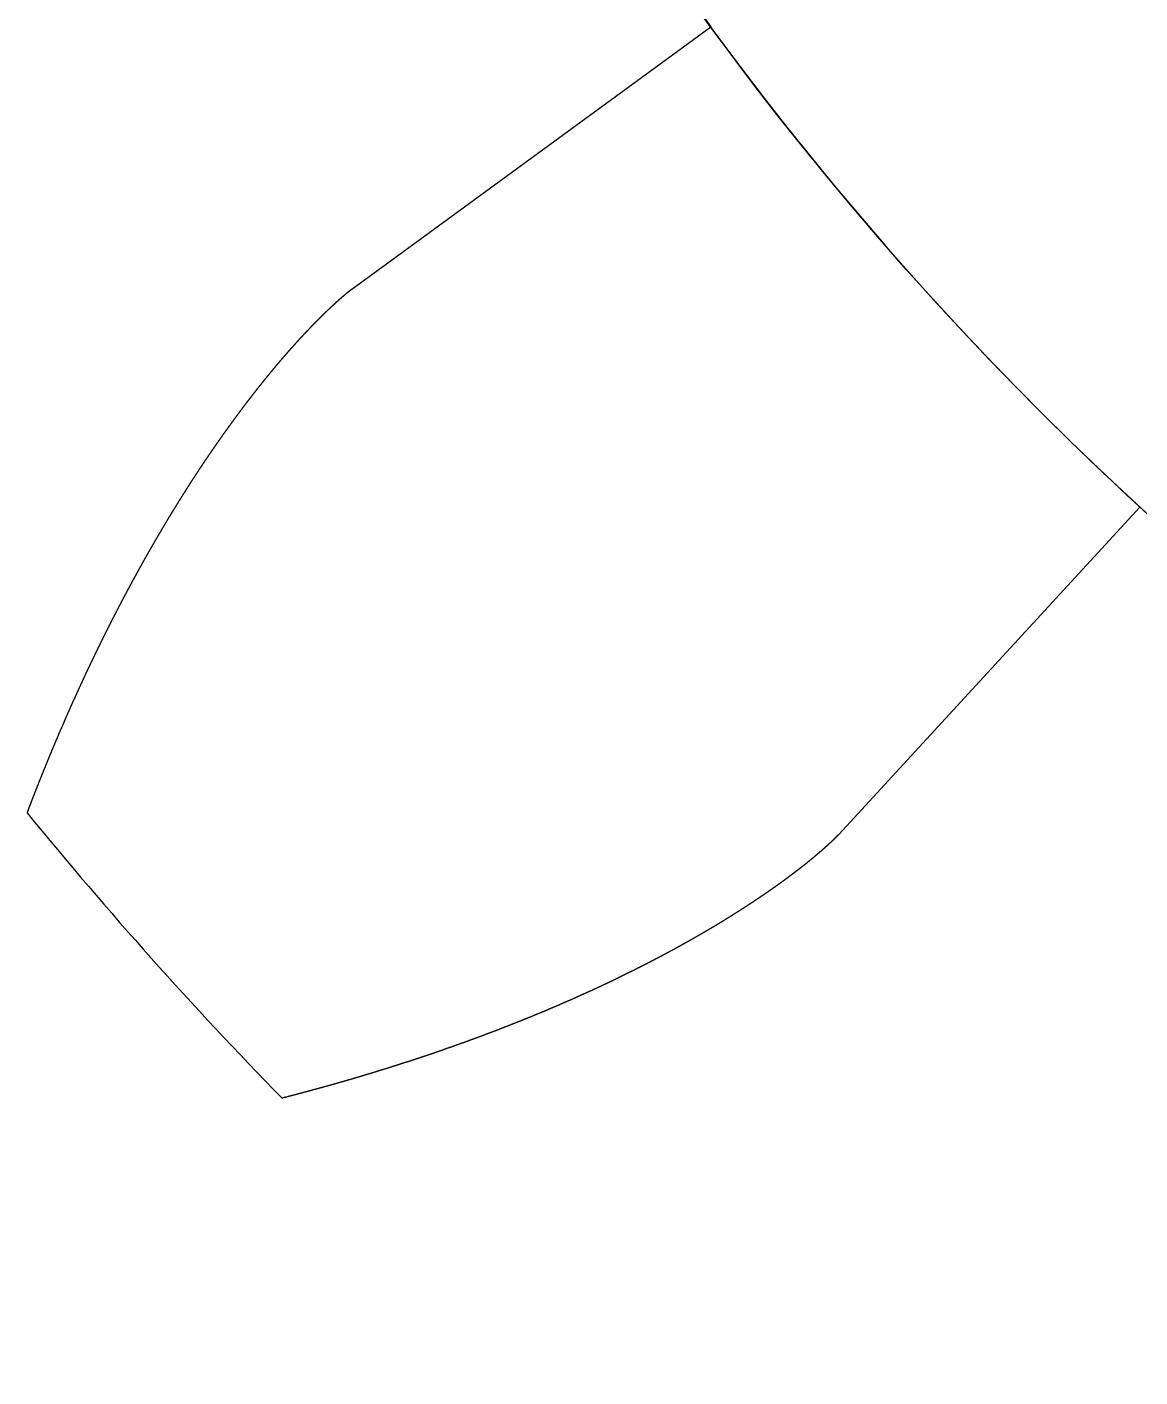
# Model space of a CAD drawing. Header units: centimetres. Extents: x -25.1 to 37.5, y -51.5 to 12.5.
# Drawn here: x 13.703 to 14.132, y -41.369 to -40.848 of the extents above; entities that cross this region are included whole.
import ezdxf

# ---------------------------------------------------------------- set-up
doc = ezdxf.new("R2010")
doc.units = ezdxf.units.CM
doc.header["$MEASUREMENT"] = 0
for name, color, linetype in [('robot assembler v21_Sketch67', 7, 'Continuous'), ('robot assembler v21_Sketch68', 7, 'Continuous'), ('robot assembler v21_Sketch69', 7, 'Continuous'), ('robot assembler v21_Sketch72', 7, 'Continuous')]:
    doc.layers.add(name, color=color, linetype=linetype)

msp = doc.modelspace()

# ---------------------------------------------------------------- linework, layer by layer
at = {"layer": 'robot assembler v21_Sketch67'}
for p, q in [((13.96655, -40.84849, 50.1), (13.82818, -40.94959, 50.1)), ((13.82818, -40.94959, 50.1), (13.8281, -40.94965, 50.1)), ((14.01578, -41.15967, 50.1), (14.13183, -41.03357, 50.1)), ((14.01571, -41.15974, 50.1), (14.01578, -41.15967, 50.1))]:
    msp.add_line(p, q, dxfattribs=at)
msp.add_circle((14.991, -40.1, 50.1), 1.26875, dxfattribs=at)
for radius, start, end in [(1.26875, 206.20005, 216.15289), (1.6625, 219.22453, 224.30488)]:
    msp.add_arc((14.991, -40.1, 50.1), radius, start, end, dxfattribs=at)
for points in [[(13.8281, -40.94965, 50.1), (13.82809, -40.94965, 50.1), (13.82807, -40.94967, 50.1), (13.82804, -40.94969, 50.1), (13.82799, -40.94973, 50.1), (13.82791, -40.94979, 50.1), (13.82783, -40.94985, 50.1), (13.82773, -40.94993, 50.1), (13.82762, -40.95001, 50.1), (13.8275, -40.9501, 50.1), (13.82738, -40.9502, 50.1), (13.82724, -40.95031, 50.1), (13.82709, -40.95043, 50.1), (13.82693, -40.95056, 50.1), (13.82676, -40.9507, 50.1), (13.82658, -40.95084, 50.1), (13.8264, -40.95099, 50.1), (13.8262, -40.95115, 50.1), (13.82599, -40.95132, 50.1), (13.82578, -40.9515, 50.1), (13.82556, -40.95169, 50.1), (13.82533, -40.95188, 50.1), (13.82509, -40.95209, 50.1), (13.82484, -40.9523, 50.1), (13.82459, -40.95252, 50.1), (13.82433, -40.95274, 50.1), (13.82406, -40.95298, 50.1), (13.82378, -40.95322, 50.1), (13.82349, -40.95347, 50.1), (13.8232, -40.95373, 50.1), (13.8229, -40.954, 50.1), (13.82259, -40.95427, 50.1), (13.82228, -40.95455, 50.1), (13.82196, -40.95484, 50.1), (13.82164, -40.95514, 50.1), (13.8213, -40.95544, 50.1), (13.82096, -40.95576, 50.1), (13.82062, -40.95608, 50.1), (13.82027, -40.9564, 50.1), (13.81991, -40.95674, 50.1), (13.81954, -40.95708, 50.1), (13.81917, -40.95743, 50.1), (13.8188, -40.95779, 50.1), (13.81842, -40.95816, 50.1), (13.81803, -40.95853, 50.1), (13.81764, -40.95891, 50.1), (13.81724, -40.95929, 50.1), (13.81684, -40.95969, 50.1), (13.81643, -40.96009, 50.1), (13.81602, -40.9605, 50.1), (13.8156, -40.96091, 50.1), (13.81518, -40.96134, 50.1), (13.81475, -40.96177, 50.1), (13.81432, -40.9622, 50.1), (13.81388, -40.96265, 50.1), (13.81344, -40.9631, 50.1), (13.81299, -40.96356, 50.1), (13.81254, -40.96402, 50.1), (13.81209, -40.9645, 50.1), (13.81163, -40.96497, 50.1), (13.81117, -40.96546, 50.1), (13.8107, -40.96595, 50.1), (13.81023, -40.96645, 50.1), (13.80975, -40.96696, 50.1), (13.80927, -40.96747, 50.1), (13.80879, -40.96799, 50.1), (13.8083, -40.96852, 50.1), (13.80781, -40.96905, 50.1), (13.80732, -40.9696, 50.1), (13.80682, -40.97014, 50.1), (13.80632, -40.9707, 50.1), (13.80582, -40.97126, 50.1), (13.80531, -40.97182, 50.1), (13.8048, -40.9724, 50.1), (13.80428, -40.97298, 50.1), (13.80376, -40.97357, 50.1), (13.80324, -40.97416, 50.1), (13.80272, -40.97476, 50.1), (13.80219, -40.97537, 50.1), (13.80166, -40.97598, 50.1), (13.80113, -40.9766, 50.1), (13.80059, -40.97723, 50.1), (13.80005, -40.97786, 50.1), (13.79951, -40.9785, 50.1), (13.79897, -40.97914, 50.1), (13.79842, -40.97979, 50.1), (13.79787, -40.98045, 50.1), (13.79732, -40.98112, 50.1), (13.79676, -40.98179, 50.1), (13.79621, -40.98247, 50.1), (13.79565, -40.98315, 50.1), (13.79508, -40.98384, 50.1), (13.79452, -40.98453, 50.1), (13.79395, -40.98524, 50.1), (13.79339, -40.98595, 50.1), (13.79281, -40.98666, 50.1), (13.79224, -40.98738, 50.1), (13.79167, -40.98811, 50.1), (13.79109, -40.98884, 50.1), (13.79051, -40.98958, 50.1), (13.78993, -40.99033, 50.1), (13.78935, -40.99108, 50.1), (13.78876, -40.99184, 50.1), (13.78817, -40.9926, 50.1), (13.78759, -40.99337, 50.1), (13.787, -40.99414, 50.1), (13.7864, -40.99493, 50.1), (13.78581, -40.99571, 50.1), (13.78522, -40.99651, 50.1), (13.78462, -40.99731, 50.1), (13.78402, -40.99811, 50.1), (13.78342, -40.99893, 50.1), (13.78282, -40.99974, 50.1), (13.78222, -41.00057, 50.1), (13.78161, -41.0014, 50.1), (13.78101, -41.00223, 50.1), (13.7804, -41.00307, 50.1), (13.77979, -41.00392, 50.1), (13.77918, -41.00477, 50.1), (13.77857, -41.00563, 50.1), (13.77796, -41.00649, 50.1), (13.77735, -41.00736, 50.1), (13.77673, -41.00824, 50.1), (13.77612, -41.00912, 50.1), (13.7755, -41.01001, 50.1), (13.77489, -41.0109, 50.1), (13.77427, -41.0118, 50.1), (13.77365, -41.01271, 50.1), (13.77303, -41.01362, 50.1), (13.77241, -41.01453, 50.1), (13.77179, -41.01545, 50.1), (13.77116, -41.01638, 50.1), (13.77054, -41.01731, 50.1), (13.76992, -41.01825, 50.1), (13.76929, -41.0192, 50.1), (13.76867, -41.02015, 50.1), (13.76804, -41.0211, 50.1), (13.76742, -41.02206, 50.1), (13.76679, -41.02303, 50.1), (13.76616, -41.024, 50.1), (13.76553, -41.02498, 50.1), (13.7649, -41.02596, 50.1), (13.76427, -41.02695, 50.1), (13.76365, -41.02794, 50.1), (13.76302, -41.02894, 50.1), (13.76239, -41.02995, 50.1), (13.76175, -41.03096, 50.1), (13.76112, -41.03197, 50.1), (13.76049, -41.03299, 50.1), (13.75986, -41.03402, 50.1), (13.75923, -41.03505, 50.1), (13.7586, -41.03609, 50.1), (13.75796, -41.03713, 50.1), (13.75733, -41.03818, 50.1), (13.7567, -41.03923, 50.1), (13.75607, -41.04029, 50.1), (13.75543, -41.04135, 50.1), (13.7548, -41.04242, 50.1), (13.75417, -41.0435, 50.1), (13.75353, -41.04458, 50.1), (13.7529, -41.04566, 50.1), (13.75227, -41.04675, 50.1), (13.75164, -41.04785, 50.1), (13.751, -41.04895, 50.1), (13.75037, -41.05005, 50.1), (13.74974, -41.05116, 50.1), (13.74911, -41.05228, 50.1), (13.74847, -41.0534, 50.1), (13.74784, -41.05453, 50.1), (13.74721, -41.05566, 50.1), (13.74658, -41.0568, 50.1), (13.74595, -41.05794, 50.1), (13.74532, -41.05908, 50.1), (13.74469, -41.06024, 50.1), (13.74406, -41.06139, 50.1), (13.74343, -41.06255, 50.1), (13.7428, -41.06372, 50.1), (13.74217, -41.06489, 50.1), (13.74154, -41.06607, 50.1), (13.74091, -41.06725, 50.1), (13.74028, -41.06844, 50.1), (13.73965, -41.06963, 50.1), (13.73903, -41.07083, 50.1), (13.7384, -41.07203, 50.1), (13.73778, -41.07324, 50.1), (13.73715, -41.07445, 50.1), (13.73653, -41.07567, 50.1), (13.7359, -41.07689, 50.1), (13.73528, -41.07811, 50.1), (13.73466, -41.07935, 50.1), (13.73404, -41.08058, 50.1), (13.73341, -41.08182, 50.1), (13.73279, -41.08307, 50.1), (13.73217, -41.08432, 50.1), (13.73156, -41.08558, 50.1), (13.73094, -41.08684, 50.1), (13.73032, -41.0881, 50.1), (13.7297, -41.08937, 50.1), (13.72909, -41.09065, 50.1), (13.72847, -41.09193, 50.1), (13.72786, -41.09321, 50.1), (13.72725, -41.0945, 50.1), (13.72663, -41.09579, 50.1), (13.72602, -41.09709, 50.1), (13.72541, -41.09839, 50.1), (13.7248, -41.0997, 50.1), (13.72419, -41.10102, 50.1), (13.72359, -41.10233, 50.1), (13.72298, -41.10366, 50.1), (13.72238, -41.10498, 50.1), (13.72177, -41.10631, 50.1), (13.72117, -41.10765, 50.1), (13.72057, -41.10899, 50.1), (13.71997, -41.11033, 50.1), (13.71937, -41.11168, 50.1), (13.71877, -41.11304, 50.1), (13.71817, -41.1144, 50.1), (13.71757, -41.11576, 50.1), (13.71698, -41.11713, 50.1), (13.71639, -41.1185, 50.1), (13.71579, -41.11988, 50.1), (13.7152, -41.12126, 50.1), (13.71461, -41.12265, 50.1), (13.71402, -41.12404, 50.1), (13.71344, -41.12543, 50.1), (13.71285, -41.12683, 50.1), (13.71226, -41.12824, 50.1), (13.71168, -41.12964, 50.1), (13.7111, -41.13106, 50.1), (13.71052, -41.13248, 50.1), (13.70994, -41.1339, 50.1), (13.70936, -41.13532, 50.1), (13.70878, -41.13675, 50.1), (13.70821, -41.13819, 50.1), (13.70764, -41.13963, 50.1), (13.70706, -41.14107, 50.1), (13.70649, -41.14252, 50.1), (13.70592, -41.14397, 50.1), (13.70536, -41.14543, 50.1), (13.70479, -41.14689, 50.1), (13.70422, -41.14836, 50.1), (13.70377, -41.14953, 50.1), (13.70344, -41.15042, 50.1), (13.70321, -41.15101, 50.1), (13.7031, -41.1513, 50.1)], [(13.80126, -41.26122, 50.1), (13.80156, -41.26114, 50.1), (13.80217, -41.26098, 50.1), (13.80309, -41.26075, 50.1), (13.80431, -41.26043, 50.1), (13.80583, -41.26004, 50.1), (13.80734, -41.25964, 50.1), (13.80885, -41.25924, 50.1), (13.81036, -41.25884, 50.1), (13.81186, -41.25843, 50.1), (13.81336, -41.25803, 50.1), (13.81486, -41.25762, 50.1), (13.81635, -41.25721, 50.1), (13.81784, -41.2568, 50.1), (13.81932, -41.25638, 50.1), (13.8208, -41.25597, 50.1), (13.82227, -41.25555, 50.1), (13.82374, -41.25513, 50.1), (13.8252, -41.25471, 50.1), (13.82667, -41.25429, 50.1), (13.82812, -41.25386, 50.1), (13.82957, -41.25344, 50.1), (13.83102, -41.25301, 50.1), (13.83247, -41.25258, 50.1), (13.83391, -41.25215, 50.1), (13.83534, -41.25171, 50.1), (13.83677, -41.25128, 50.1), (13.8382, -41.25084, 50.1), (13.83962, -41.2504, 50.1), (13.84104, -41.24996, 50.1), (13.84245, -41.24952, 50.1), (13.84386, -41.24907, 50.1), (13.84526, -41.24863, 50.1), (13.84666, -41.24818, 50.1), (13.84806, -41.24773, 50.1), (13.84945, -41.24728, 50.1), (13.85084, -41.24683, 50.1), (13.85222, -41.24638, 50.1), (13.8536, -41.24592, 50.1), (13.85497, -41.24547, 50.1), (13.85634, -41.24501, 50.1), (13.8577, -41.24455, 50.1), (13.85906, -41.24409, 50.1), (13.86042, -41.24363, 50.1), (13.86177, -41.24316, 50.1), (13.86311, -41.2427, 50.1), (13.86445, -41.24223, 50.1), (13.86579, -41.24176, 50.1), (13.86712, -41.24129, 50.1), (13.86845, -41.24082, 50.1), (13.86977, -41.24035, 50.1), (13.87109, -41.23988, 50.1), (13.8724, -41.2394, 50.1), (13.87371, -41.23893, 50.1), (13.87501, -41.23845, 50.1), (13.87631, -41.23797, 50.1), (13.8776, -41.23749, 50.1), (13.87889, -41.23701, 50.1), (13.88018, -41.23653, 50.1), (13.88145, -41.23604, 50.1), (13.88273, -41.23556, 50.1), (13.884, -41.23507, 50.1), (13.88526, -41.23459, 50.1), (13.88652, -41.2341, 50.1), (13.88778, -41.23361, 50.1), (13.88903, -41.23312, 50.1), (13.89027, -41.23263, 50.1), (13.89151, -41.23214, 50.1), (13.89275, -41.23164, 50.1), (13.89398, -41.23115, 50.1), (13.89521, -41.23065, 50.1), (13.89643, -41.23016, 50.1), (13.89764, -41.22966, 50.1), (13.89885, -41.22916, 50.1), (13.90006, -41.22867, 50.1), (13.90126, -41.22817, 50.1), (13.90245, -41.22767, 50.1), (13.90364, -41.22717, 50.1), (13.90483, -41.22666, 50.1), (13.90601, -41.22616, 50.1), (13.90718, -41.22566, 50.1), (13.90835, -41.22515, 50.1), (13.90952, -41.22465, 50.1), (13.91068, -41.22414, 50.1), (13.91183, -41.22364, 50.1), (13.91298, -41.22313, 50.1), (13.91413, -41.22262, 50.1), (13.91526, -41.22212, 50.1), (13.9164, -41.22161, 50.1), (13.91753, -41.2211, 50.1), (13.91865, -41.22059, 50.1), (13.91977, -41.22008, 50.1), (13.92088, -41.21957, 50.1), (13.92199, -41.21906, 50.1), (13.92309, -41.21855, 50.1), (13.92418, -41.21804, 50.1), (13.92528, -41.21752, 50.1), (13.92636, -41.21701, 50.1), (13.92744, -41.2165, 50.1), (13.92852, -41.21599, 50.1), (13.92959, -41.21547, 50.1), (13.93065, -41.21496, 50.1), (13.93171, -41.21445, 50.1), (13.93276, -41.21393, 50.1), (13.93381, -41.21342, 50.1), (13.93485, -41.2129, 50.1), (13.93589, -41.21239, 50.1), (13.93692, -41.21188, 50.1), (13.93794, -41.21136, 50.1), (13.93896, -41.21085, 50.1), (13.93998, -41.21033, 50.1), (13.94098, -41.20982, 50.1), (13.94199, -41.2093, 50.1), (13.94298, -41.20879, 50.1), (13.94398, -41.20828, 50.1), (13.94496, -41.20776, 50.1), (13.94594, -41.20725, 50.1), (13.94692, -41.20674, 50.1), (13.94788, -41.20622, 50.1), (13.94885, -41.20571, 50.1), (13.9498, -41.2052, 50.1), (13.95076, -41.20469, 50.1), (13.9517, -41.20417, 50.1), (13.95264, -41.20366, 50.1), (13.95357, -41.20315, 50.1), (13.9545, -41.20264, 50.1), (13.95542, -41.20213, 50.1), (13.95634, -41.20162, 50.1), (13.95725, -41.20111, 50.1), (13.95815, -41.20061, 50.1), (13.95905, -41.2001, 50.1), (13.95994, -41.19959, 50.1), (13.96083, -41.19909, 50.1), (13.96171, -41.19858, 50.1), (13.96259, -41.19808, 50.1), (13.96345, -41.19757, 50.1), (13.96432, -41.19707, 50.1), (13.96517, -41.19657, 50.1), (13.96602, -41.19607, 50.1), (13.96686, -41.19557, 50.1), (13.9677, -41.19507, 50.1), (13.96853, -41.19457, 50.1), (13.96936, -41.19407, 50.1), (13.97018, -41.19358, 50.1), (13.97099, -41.19308, 50.1), (13.9718, -41.19259, 50.1), (13.97259, -41.1921, 50.1), (13.97339, -41.19161, 50.1), (13.97418, -41.19112, 50.1), (13.97496, -41.19063, 50.1), (13.97573, -41.19014, 50.1), (13.9765, -41.18966, 50.1), (13.97726, -41.18917, 50.1), (13.97802, -41.18869, 50.1), (13.97876, -41.18821, 50.1), (13.97951, -41.18773, 50.1), (13.98024, -41.18725, 50.1), (13.98097, -41.18678, 50.1), (13.98169, -41.1863, 50.1), (13.98241, -41.18583, 50.1), (13.98312, -41.18536, 50.1), (13.98382, -41.18489, 50.1), (13.98452, -41.18443, 50.1), (13.98521, -41.18396, 50.1), (13.98589, -41.1835, 50.1), (13.98657, -41.18304, 50.1), (13.98723, -41.18258, 50.1), (13.9879, -41.18213, 50.1), (13.98855, -41.18168, 50.1), (13.9892, -41.18122, 50.1), (13.98984, -41.18078, 50.1), (13.99048, -41.18033, 50.1), (13.99111, -41.17989, 50.1), (13.99173, -41.17945, 50.1), (13.99234, -41.17901, 50.1), (13.99295, -41.17857, 50.1), (13.99355, -41.17814, 50.1), (13.99414, -41.17771, 50.1), (13.99473, -41.17728, 50.1), (13.9953, -41.17686, 50.1), (13.99588, -41.17644, 50.1), (13.99644, -41.17602, 50.1), (13.997, -41.1756, 50.1), (13.99755, -41.17519, 50.1), (13.99809, -41.17478, 50.1), (13.99862, -41.17438, 50.1), (13.99915, -41.17397, 50.1), (13.99967, -41.17357, 50.1), (14.00019, -41.17318, 50.1), (14.00069, -41.17279, 50.1), (14.00119, -41.1724, 50.1), (14.00168, -41.17202, 50.1), (14.00216, -41.17164, 50.1), (14.00264, -41.17126, 50.1), (14.00311, -41.17089, 50.1), (14.00357, -41.17052, 50.1), (14.00402, -41.17015, 50.1), (14.00446, -41.1698, 50.1), (14.0049, -41.16944, 50.1), (14.00533, -41.16909, 50.1), (14.00575, -41.16874, 50.1), (14.00617, -41.1684, 50.1), (14.00657, -41.16806, 50.1), (14.00697, -41.16773, 50.1), (14.00736, -41.1674, 50.1), (14.00774, -41.16708, 50.1), (14.00811, -41.16676, 50.1), (14.00848, -41.16645, 50.1), (14.00884, -41.16614, 50.1), (14.00918, -41.16584, 50.1), (14.00952, -41.16554, 50.1), (14.00986, -41.16525, 50.1), (14.01018, -41.16497, 50.1), (14.0105, -41.16469, 50.1), (14.0108, -41.16441, 50.1), (14.0111, -41.16415, 50.1), (14.01139, -41.16389, 50.1), (14.01167, -41.16363, 50.1), (14.01195, -41.16338, 50.1), (14.01221, -41.16314, 50.1), (14.01246, -41.1629, 50.1), (14.01271, -41.16268, 50.1), (14.01295, -41.16245, 50.1), (14.01318, -41.16224, 50.1), (14.0134, -41.16203, 50.1), (14.01361, -41.16183, 50.1), (14.01381, -41.16164, 50.1), (14.014, -41.16146, 50.1), (14.01418, -41.16128, 50.1), (14.01435, -41.16111, 50.1), (14.01452, -41.16095, 50.1), (14.01467, -41.1608, 50.1), (14.01482, -41.16066, 50.1), (14.01495, -41.16052, 50.1), (14.01508, -41.1604, 50.1), (14.01519, -41.16028, 50.1), (14.0153, -41.16017, 50.1), (14.01539, -41.16007, 50.1), (14.01548, -41.15999, 50.1), (14.01555, -41.15991, 50.1), (14.01562, -41.15984, 50.1), (14.01566, -41.1598, 50.1), (14.01569, -41.15977, 50.1), (14.0157, -41.15975, 50.1), (14.01571, -41.15974, 50.1)]]:
    msp.add_open_spline(points, degree=5, dxfattribs=at)
at = {"layer": 'robot assembler v21_Sketch68'}
for p, q in [((13.96655, -40.84849, 50.1), (13.82818, -40.94959, 50.1)), ((13.82818, -40.94959, 50.1), (13.8281, -40.94965, 50.1)), ((14.01578, -41.15967, 50.1), (14.13183, -41.03357, 50.1)), ((14.01571, -41.15974, 50.1), (14.01578, -41.15967, 50.1))]:
    msp.add_line(p, q, dxfattribs=at)
msp.add_circle((14.991, -40.1, 50.1), 1.26875, dxfattribs=at)
for radius, start, end in [(1.26875, 206.20005, 216.15289), (1.6625, 219.22453, 224.30488)]:
    msp.add_arc((14.991, -40.1, 50.1), radius, start, end, dxfattribs=at)
for points in [[(13.8281, -40.94965, 50.1), (13.82809, -40.94965, 50.1), (13.82807, -40.94967, 50.1), (13.82804, -40.94969, 50.1), (13.82799, -40.94973, 50.1), (13.82791, -40.94979, 50.1), (13.82783, -40.94985, 50.1), (13.82773, -40.94993, 50.1), (13.82762, -40.95001, 50.1), (13.8275, -40.9501, 50.1), (13.82738, -40.9502, 50.1), (13.82724, -40.95031, 50.1), (13.82709, -40.95043, 50.1), (13.82693, -40.95056, 50.1), (13.82676, -40.9507, 50.1), (13.82658, -40.95084, 50.1), (13.8264, -40.95099, 50.1), (13.8262, -40.95115, 50.1), (13.82599, -40.95132, 50.1), (13.82578, -40.9515, 50.1), (13.82556, -40.95169, 50.1), (13.82533, -40.95188, 50.1), (13.82509, -40.95209, 50.1), (13.82484, -40.9523, 50.1), (13.82459, -40.95252, 50.1), (13.82433, -40.95274, 50.1), (13.82406, -40.95298, 50.1), (13.82378, -40.95322, 50.1), (13.82349, -40.95347, 50.1), (13.8232, -40.95373, 50.1), (13.8229, -40.954, 50.1), (13.82259, -40.95427, 50.1), (13.82228, -40.95455, 50.1), (13.82196, -40.95484, 50.1), (13.82164, -40.95514, 50.1), (13.8213, -40.95544, 50.1), (13.82096, -40.95576, 50.1), (13.82062, -40.95608, 50.1), (13.82027, -40.9564, 50.1), (13.81991, -40.95674, 50.1), (13.81954, -40.95708, 50.1), (13.81917, -40.95743, 50.1), (13.8188, -40.95779, 50.1), (13.81842, -40.95816, 50.1), (13.81803, -40.95853, 50.1), (13.81764, -40.95891, 50.1), (13.81724, -40.95929, 50.1), (13.81684, -40.95969, 50.1), (13.81643, -40.96009, 50.1), (13.81602, -40.9605, 50.1), (13.8156, -40.96091, 50.1), (13.81518, -40.96134, 50.1), (13.81475, -40.96177, 50.1), (13.81432, -40.9622, 50.1), (13.81388, -40.96265, 50.1), (13.81344, -40.9631, 50.1), (13.81299, -40.96356, 50.1), (13.81254, -40.96402, 50.1), (13.81209, -40.9645, 50.1), (13.81163, -40.96497, 50.1), (13.81117, -40.96546, 50.1), (13.8107, -40.96595, 50.1), (13.81023, -40.96645, 50.1), (13.80975, -40.96696, 50.1), (13.80927, -40.96747, 50.1), (13.80879, -40.96799, 50.1), (13.8083, -40.96852, 50.1), (13.80781, -40.96905, 50.1), (13.80732, -40.9696, 50.1), (13.80682, -40.97014, 50.1), (13.80632, -40.9707, 50.1), (13.80582, -40.97126, 50.1), (13.80531, -40.97182, 50.1), (13.8048, -40.9724, 50.1), (13.80428, -40.97298, 50.1), (13.80376, -40.97357, 50.1), (13.80324, -40.97416, 50.1), (13.80272, -40.97476, 50.1), (13.80219, -40.97537, 50.1), (13.80166, -40.97598, 50.1), (13.80113, -40.9766, 50.1), (13.80059, -40.97723, 50.1), (13.80005, -40.97786, 50.1), (13.79951, -40.9785, 50.1), (13.79897, -40.97914, 50.1), (13.79842, -40.97979, 50.1), (13.79787, -40.98045, 50.1), (13.79732, -40.98112, 50.1), (13.79676, -40.98179, 50.1), (13.79621, -40.98247, 50.1), (13.79565, -40.98315, 50.1), (13.79508, -40.98384, 50.1), (13.79452, -40.98453, 50.1), (13.79395, -40.98524, 50.1), (13.79339, -40.98595, 50.1), (13.79281, -40.98666, 50.1), (13.79224, -40.98738, 50.1), (13.79167, -40.98811, 50.1), (13.79109, -40.98884, 50.1), (13.79051, -40.98958, 50.1), (13.78993, -40.99033, 50.1), (13.78935, -40.99108, 50.1), (13.78876, -40.99184, 50.1), (13.78817, -40.9926, 50.1), (13.78759, -40.99337, 50.1), (13.787, -40.99414, 50.1), (13.7864, -40.99493, 50.1), (13.78581, -40.99571, 50.1), (13.78522, -40.99651, 50.1), (13.78462, -40.99731, 50.1), (13.78402, -40.99811, 50.1), (13.78342, -40.99893, 50.1), (13.78282, -40.99974, 50.1), (13.78222, -41.00057, 50.1), (13.78161, -41.0014, 50.1), (13.78101, -41.00223, 50.1), (13.7804, -41.00307, 50.1), (13.77979, -41.00392, 50.1), (13.77918, -41.00477, 50.1), (13.77857, -41.00563, 50.1), (13.77796, -41.00649, 50.1), (13.77735, -41.00736, 50.1), (13.77673, -41.00824, 50.1), (13.77612, -41.00912, 50.1), (13.7755, -41.01001, 50.1), (13.77489, -41.0109, 50.1), (13.77427, -41.0118, 50.1), (13.77365, -41.01271, 50.1), (13.77303, -41.01362, 50.1), (13.77241, -41.01453, 50.1), (13.77179, -41.01545, 50.1), (13.77116, -41.01638, 50.1), (13.77054, -41.01731, 50.1), (13.76992, -41.01825, 50.1), (13.76929, -41.0192, 50.1), (13.76867, -41.02015, 50.1), (13.76804, -41.0211, 50.1), (13.76742, -41.02206, 50.1), (13.76679, -41.02303, 50.1), (13.76616, -41.024, 50.1), (13.76553, -41.02498, 50.1), (13.7649, -41.02596, 50.1), (13.76427, -41.02695, 50.1), (13.76365, -41.02794, 50.1), (13.76302, -41.02894, 50.1), (13.76239, -41.02995, 50.1), (13.76175, -41.03096, 50.1), (13.76112, -41.03197, 50.1), (13.76049, -41.03299, 50.1), (13.75986, -41.03402, 50.1), (13.75923, -41.03505, 50.1), (13.7586, -41.03609, 50.1), (13.75796, -41.03713, 50.1), (13.75733, -41.03818, 50.1), (13.7567, -41.03923, 50.1), (13.75607, -41.04029, 50.1), (13.75543, -41.04135, 50.1), (13.7548, -41.04242, 50.1), (13.75417, -41.0435, 50.1), (13.75353, -41.04458, 50.1), (13.7529, -41.04566, 50.1), (13.75227, -41.04675, 50.1), (13.75164, -41.04785, 50.1), (13.751, -41.04895, 50.1), (13.75037, -41.05005, 50.1), (13.74974, -41.05116, 50.1), (13.74911, -41.05228, 50.1), (13.74847, -41.0534, 50.1), (13.74784, -41.05453, 50.1), (13.74721, -41.05566, 50.1), (13.74658, -41.0568, 50.1), (13.74595, -41.05794, 50.1), (13.74532, -41.05908, 50.1), (13.74469, -41.06024, 50.1), (13.74406, -41.06139, 50.1), (13.74343, -41.06255, 50.1), (13.7428, -41.06372, 50.1), (13.74217, -41.06489, 50.1), (13.74154, -41.06607, 50.1), (13.74091, -41.06725, 50.1), (13.74028, -41.06844, 50.1), (13.73965, -41.06963, 50.1), (13.73903, -41.07083, 50.1), (13.7384, -41.07203, 50.1), (13.73778, -41.07324, 50.1), (13.73715, -41.07445, 50.1), (13.73653, -41.07567, 50.1), (13.7359, -41.07689, 50.1), (13.73528, -41.07811, 50.1), (13.73466, -41.07935, 50.1), (13.73404, -41.08058, 50.1), (13.73341, -41.08182, 50.1), (13.73279, -41.08307, 50.1), (13.73217, -41.08432, 50.1), (13.73156, -41.08558, 50.1), (13.73094, -41.08684, 50.1), (13.73032, -41.0881, 50.1), (13.7297, -41.08937, 50.1), (13.72909, -41.09065, 50.1), (13.72847, -41.09193, 50.1), (13.72786, -41.09321, 50.1), (13.72725, -41.0945, 50.1), (13.72663, -41.09579, 50.1), (13.72602, -41.09709, 50.1), (13.72541, -41.09839, 50.1), (13.7248, -41.0997, 50.1), (13.72419, -41.10102, 50.1), (13.72359, -41.10233, 50.1), (13.72298, -41.10366, 50.1), (13.72238, -41.10498, 50.1), (13.72177, -41.10631, 50.1), (13.72117, -41.10765, 50.1), (13.72057, -41.10899, 50.1), (13.71997, -41.11033, 50.1), (13.71937, -41.11168, 50.1), (13.71877, -41.11304, 50.1), (13.71817, -41.1144, 50.1), (13.71757, -41.11576, 50.1), (13.71698, -41.11713, 50.1), (13.71639, -41.1185, 50.1), (13.71579, -41.11988, 50.1), (13.7152, -41.12126, 50.1), (13.71461, -41.12265, 50.1), (13.71402, -41.12404, 50.1), (13.71344, -41.12543, 50.1), (13.71285, -41.12683, 50.1), (13.71226, -41.12824, 50.1), (13.71168, -41.12964, 50.1), (13.7111, -41.13106, 50.1), (13.71052, -41.13248, 50.1), (13.70994, -41.1339, 50.1), (13.70936, -41.13532, 50.1), (13.70878, -41.13675, 50.1), (13.70821, -41.13819, 50.1), (13.70764, -41.13963, 50.1), (13.70706, -41.14107, 50.1), (13.70649, -41.14252, 50.1), (13.70592, -41.14397, 50.1), (13.70536, -41.14543, 50.1), (13.70479, -41.14689, 50.1), (13.70422, -41.14836, 50.1), (13.70377, -41.14953, 50.1), (13.70344, -41.15042, 50.1), (13.70321, -41.15101, 50.1), (13.7031, -41.1513, 50.1)], [(13.80126, -41.26122, 50.1), (13.80156, -41.26114, 50.1), (13.80217, -41.26098, 50.1), (13.80309, -41.26075, 50.1), (13.80431, -41.26043, 50.1), (13.80583, -41.26004, 50.1), (13.80734, -41.25964, 50.1), (13.80885, -41.25924, 50.1), (13.81036, -41.25884, 50.1), (13.81186, -41.25843, 50.1), (13.81336, -41.25803, 50.1), (13.81486, -41.25762, 50.1), (13.81635, -41.25721, 50.1), (13.81784, -41.2568, 50.1), (13.81932, -41.25638, 50.1), (13.8208, -41.25597, 50.1), (13.82227, -41.25555, 50.1), (13.82374, -41.25513, 50.1), (13.8252, -41.25471, 50.1), (13.82667, -41.25429, 50.1), (13.82812, -41.25386, 50.1), (13.82957, -41.25344, 50.1), (13.83102, -41.25301, 50.1), (13.83247, -41.25258, 50.1), (13.83391, -41.25215, 50.1), (13.83534, -41.25171, 50.1), (13.83677, -41.25128, 50.1), (13.8382, -41.25084, 50.1), (13.83962, -41.2504, 50.1), (13.84104, -41.24996, 50.1), (13.84245, -41.24952, 50.1), (13.84386, -41.24907, 50.1), (13.84526, -41.24863, 50.1), (13.84666, -41.24818, 50.1), (13.84806, -41.24773, 50.1), (13.84945, -41.24728, 50.1), (13.85084, -41.24683, 50.1), (13.85222, -41.24638, 50.1), (13.8536, -41.24592, 50.1), (13.85497, -41.24547, 50.1), (13.85634, -41.24501, 50.1), (13.8577, -41.24455, 50.1), (13.85906, -41.24409, 50.1), (13.86042, -41.24363, 50.1), (13.86177, -41.24316, 50.1), (13.86311, -41.2427, 50.1), (13.86445, -41.24223, 50.1), (13.86579, -41.24176, 50.1), (13.86712, -41.24129, 50.1), (13.86845, -41.24082, 50.1), (13.86977, -41.24035, 50.1), (13.87109, -41.23988, 50.1), (13.8724, -41.2394, 50.1), (13.87371, -41.23893, 50.1), (13.87501, -41.23845, 50.1), (13.87631, -41.23797, 50.1), (13.8776, -41.23749, 50.1), (13.87889, -41.23701, 50.1), (13.88018, -41.23653, 50.1), (13.88145, -41.23604, 50.1), (13.88273, -41.23556, 50.1), (13.884, -41.23507, 50.1), (13.88526, -41.23459, 50.1), (13.88652, -41.2341, 50.1), (13.88778, -41.23361, 50.1), (13.88903, -41.23312, 50.1), (13.89027, -41.23263, 50.1), (13.89151, -41.23214, 50.1), (13.89275, -41.23164, 50.1), (13.89398, -41.23115, 50.1), (13.89521, -41.23065, 50.1), (13.89643, -41.23016, 50.1), (13.89764, -41.22966, 50.1), (13.89885, -41.22916, 50.1), (13.90006, -41.22867, 50.1), (13.90126, -41.22817, 50.1), (13.90245, -41.22767, 50.1), (13.90364, -41.22717, 50.1), (13.90483, -41.22666, 50.1), (13.90601, -41.22616, 50.1), (13.90718, -41.22566, 50.1), (13.90835, -41.22515, 50.1), (13.90952, -41.22465, 50.1), (13.91068, -41.22414, 50.1), (13.91183, -41.22364, 50.1), (13.91298, -41.22313, 50.1), (13.91413, -41.22262, 50.1), (13.91526, -41.22212, 50.1), (13.9164, -41.22161, 50.1), (13.91753, -41.2211, 50.1), (13.91865, -41.22059, 50.1), (13.91977, -41.22008, 50.1), (13.92088, -41.21957, 50.1), (13.92199, -41.21906, 50.1), (13.92309, -41.21855, 50.1), (13.92418, -41.21804, 50.1), (13.92528, -41.21752, 50.1), (13.92636, -41.21701, 50.1), (13.92744, -41.2165, 50.1), (13.92852, -41.21599, 50.1), (13.92959, -41.21547, 50.1), (13.93065, -41.21496, 50.1), (13.93171, -41.21445, 50.1), (13.93276, -41.21393, 50.1), (13.93381, -41.21342, 50.1), (13.93485, -41.2129, 50.1), (13.93589, -41.21239, 50.1), (13.93692, -41.21188, 50.1), (13.93794, -41.21136, 50.1), (13.93896, -41.21085, 50.1), (13.93998, -41.21033, 50.1), (13.94098, -41.20982, 50.1), (13.94199, -41.2093, 50.1), (13.94298, -41.20879, 50.1), (13.94398, -41.20828, 50.1), (13.94496, -41.20776, 50.1), (13.94594, -41.20725, 50.1), (13.94692, -41.20674, 50.1), (13.94788, -41.20622, 50.1), (13.94885, -41.20571, 50.1), (13.9498, -41.2052, 50.1), (13.95076, -41.20469, 50.1), (13.9517, -41.20417, 50.1), (13.95264, -41.20366, 50.1), (13.95357, -41.20315, 50.1), (13.9545, -41.20264, 50.1), (13.95542, -41.20213, 50.1), (13.95634, -41.20162, 50.1), (13.95725, -41.20111, 50.1), (13.95815, -41.20061, 50.1), (13.95905, -41.2001, 50.1), (13.95994, -41.19959, 50.1), (13.96083, -41.19909, 50.1), (13.96171, -41.19858, 50.1), (13.96259, -41.19808, 50.1), (13.96345, -41.19757, 50.1), (13.96432, -41.19707, 50.1), (13.96517, -41.19657, 50.1), (13.96602, -41.19607, 50.1), (13.96686, -41.19557, 50.1), (13.9677, -41.19507, 50.1), (13.96853, -41.19457, 50.1), (13.96936, -41.19407, 50.1), (13.97018, -41.19358, 50.1), (13.97099, -41.19308, 50.1), (13.9718, -41.19259, 50.1), (13.97259, -41.1921, 50.1), (13.97339, -41.19161, 50.1), (13.97418, -41.19112, 50.1), (13.97496, -41.19063, 50.1), (13.97573, -41.19014, 50.1), (13.9765, -41.18966, 50.1), (13.97726, -41.18917, 50.1), (13.97802, -41.18869, 50.1), (13.97876, -41.18821, 50.1), (13.97951, -41.18773, 50.1), (13.98024, -41.18725, 50.1), (13.98097, -41.18678, 50.1), (13.98169, -41.1863, 50.1), (13.98241, -41.18583, 50.1), (13.98312, -41.18536, 50.1), (13.98382, -41.18489, 50.1), (13.98452, -41.18443, 50.1), (13.98521, -41.18396, 50.1), (13.98589, -41.1835, 50.1), (13.98657, -41.18304, 50.1), (13.98723, -41.18258, 50.1), (13.9879, -41.18213, 50.1), (13.98855, -41.18168, 50.1), (13.9892, -41.18122, 50.1), (13.98984, -41.18078, 50.1), (13.99048, -41.18033, 50.1), (13.99111, -41.17989, 50.1), (13.99173, -41.17945, 50.1), (13.99234, -41.17901, 50.1), (13.99295, -41.17857, 50.1), (13.99355, -41.17814, 50.1), (13.99414, -41.17771, 50.1), (13.99473, -41.17728, 50.1), (13.9953, -41.17686, 50.1), (13.99588, -41.17644, 50.1), (13.99644, -41.17602, 50.1), (13.997, -41.1756, 50.1), (13.99755, -41.17519, 50.1), (13.99809, -41.17478, 50.1), (13.99862, -41.17438, 50.1), (13.99915, -41.17397, 50.1), (13.99967, -41.17357, 50.1), (14.00019, -41.17318, 50.1), (14.00069, -41.17279, 50.1), (14.00119, -41.1724, 50.1), (14.00168, -41.17202, 50.1), (14.00216, -41.17164, 50.1), (14.00264, -41.17126, 50.1), (14.00311, -41.17089, 50.1), (14.00357, -41.17052, 50.1), (14.00402, -41.17015, 50.1), (14.00446, -41.1698, 50.1), (14.0049, -41.16944, 50.1), (14.00533, -41.16909, 50.1), (14.00575, -41.16874, 50.1), (14.00617, -41.1684, 50.1), (14.00657, -41.16806, 50.1), (14.00697, -41.16773, 50.1), (14.00736, -41.1674, 50.1), (14.00774, -41.16708, 50.1), (14.00811, -41.16676, 50.1), (14.00848, -41.16645, 50.1), (14.00884, -41.16614, 50.1), (14.00918, -41.16584, 50.1), (14.00952, -41.16554, 50.1), (14.00986, -41.16525, 50.1), (14.01018, -41.16497, 50.1), (14.0105, -41.16469, 50.1), (14.0108, -41.16441, 50.1), (14.0111, -41.16415, 50.1), (14.01139, -41.16389, 50.1), (14.01167, -41.16363, 50.1), (14.01195, -41.16338, 50.1), (14.01221, -41.16314, 50.1), (14.01246, -41.1629, 50.1), (14.01271, -41.16268, 50.1), (14.01295, -41.16245, 50.1), (14.01318, -41.16224, 50.1), (14.0134, -41.16203, 50.1), (14.01361, -41.16183, 50.1), (14.01381, -41.16164, 50.1), (14.014, -41.16146, 50.1), (14.01418, -41.16128, 50.1), (14.01435, -41.16111, 50.1), (14.01452, -41.16095, 50.1), (14.01467, -41.1608, 50.1), (14.01482, -41.16066, 50.1), (14.01495, -41.16052, 50.1), (14.01508, -41.1604, 50.1), (14.01519, -41.16028, 50.1), (14.0153, -41.16017, 50.1), (14.01539, -41.16007, 50.1), (14.01548, -41.15999, 50.1), (14.01555, -41.15991, 50.1), (14.01562, -41.15984, 50.1), (14.01566, -41.1598, 50.1), (14.01569, -41.15977, 50.1), (14.0157, -41.15975, 50.1), (14.01571, -41.15974, 50.1)]]:
    msp.add_open_spline(points, degree=5, dxfattribs=at)
at = {"layer": 'robot assembler v21_Sketch69'}
msp.add_circle((14.991, -40.1, 51.3), 1.26875, dxfattribs=at)
at = {"layer": 'robot assembler v21_Sketch72'}
msp.add_arc((14.991, -40.1, 51.3), 1.26875, 94.1128, 85.07135, dxfattribs=at)

doc.saveas('drawing.dxf')
